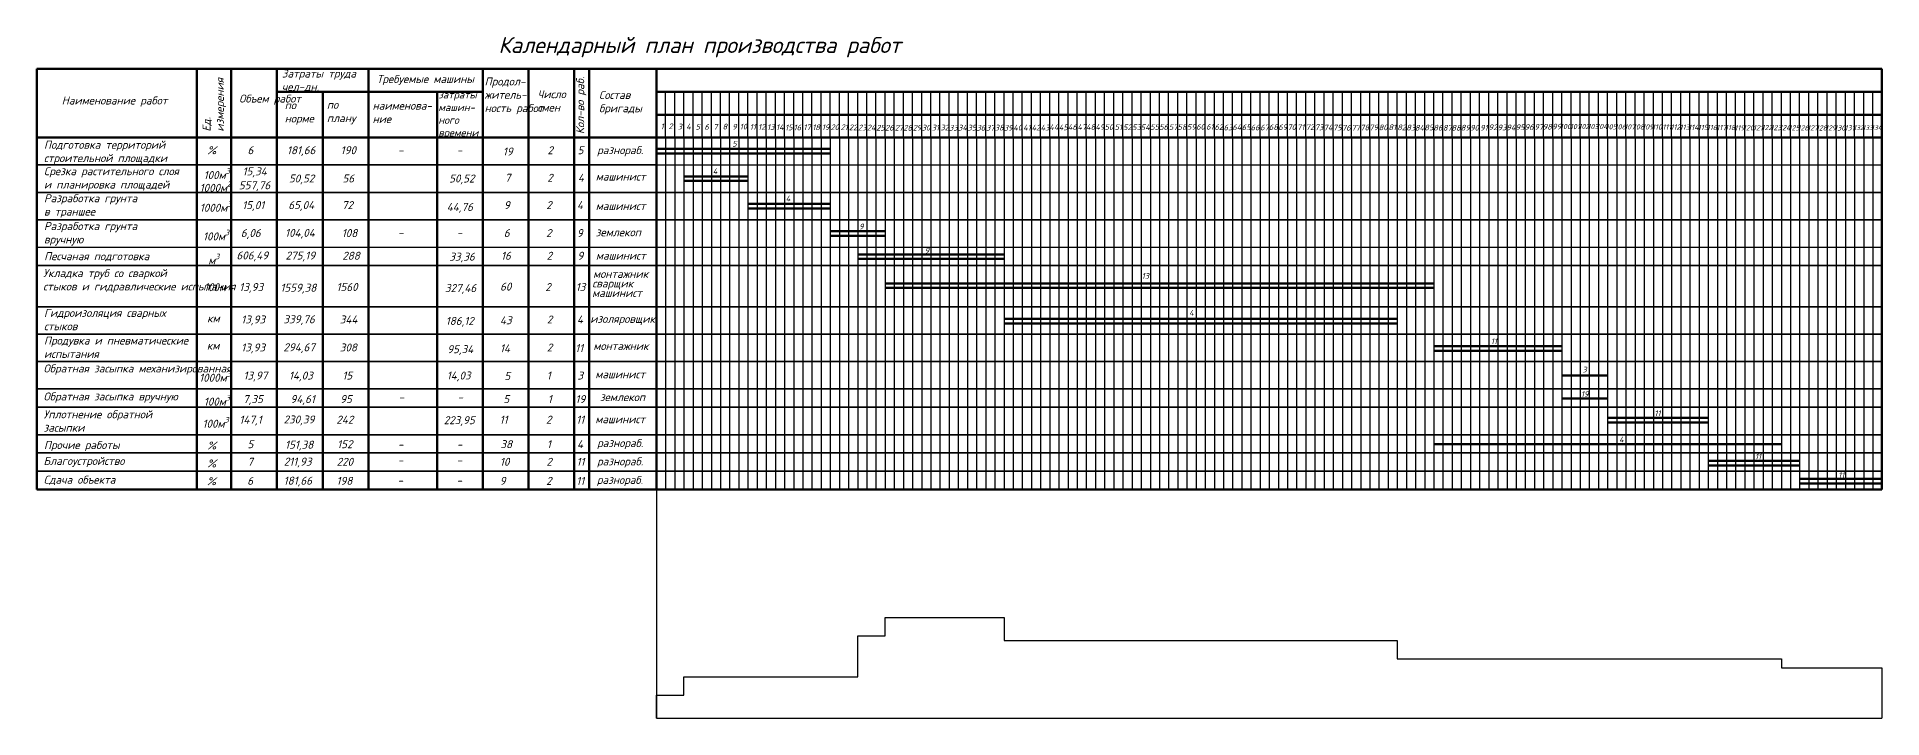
# Model space of a CAD drawing. Header units: millimetres. Extents: x -710977 to 10671, y -929782 to 89628.
# Drawn here: x -547 to 260, y 5656 to 5954 of the extents above; entities that cross this region are included whole.
import ezdxf

# ---------------------------------------------------------------- set-up
doc = ezdxf.new("R2010")
doc.units = ezdxf.units.MM
doc.header["$LTSCALE"] = 0.4
doc.layers.add('кварталыИнфо', color=7, linetype='Continuous')
doc.styles.add('iso', font='isocpeui.ttf', dxfattribs={"height": 3.5})
doc.styles.add('MtXpl_ISOCPEUR', font='isocpeui.ttf', dxfattribs={"height": 2.5})
doc.styles.add('текстовый', font='isocpeui.ttf', dxfattribs={"height": 5})

# ---------------------------------------------------------------- blocks, each defined once
blk = doc.blocks.new('*U101')
at = {"layer": 'кварталыИнфо', "ltscale": 0.12}
for p, q in [((4, 10), (0, 10)), ((4, 0), (4, 10))]:
    blk.add_line(p, q, dxfattribs=at)
blk = doc.blocks.new('*U102')
at = {"layer": 'кварталыИнфо', "color": 0, "linetype": 'ByBlock', "lineweight": -2, "transparency": 16777216}
for p in [(-275.91, 5909.53), (-271.91, 5909.53), (-267.91, 5909.53), (-263.91, 5909.53), (-259.91, 5909.53), (-255.91, 5909.53), (-251.91, 5909.53), (-247.91, 5909.53), (-243.91, 5909.53), (-239.91, 5909.53), (-235.91, 5909.53), (-231.91, 5909.53), (-227.91, 5909.53), (-223.91, 5909.53), (-219.91, 5909.53), (-215.91, 5909.53), (-211.91, 5909.53), (-207.91, 5909.53), (-203.91, 5909.53), (-199.91, 5909.53), (-195.91, 5909.53), (-191.91, 5909.53), (-187.91, 5909.53), (-183.91, 5909.53), (-179.91, 5909.53), (-175.91, 5909.53), (-171.91, 5909.53), (-167.91, 5909.53), (-163.91, 5909.53), (-159.91, 5909.53), (-155.91, 5909.53), (-151.91, 5909.53), (-147.91, 5909.53), (-143.91, 5909.53), (-139.91, 5909.53), (-135.91, 5909.53), (-131.91, 5909.53), (-127.91, 5909.53), (-123.91, 5909.53), (-119.91, 5909.53), (-115.91, 5909.53), (-111.91, 5909.53), (-107.91, 5909.53), (-103.91, 5909.53), (-99.91, 5909.53), (-95.91, 5909.53), (-91.91, 5909.53), (-87.91, 5909.53), (-83.91, 5909.53), (-79.91, 5909.53), (-75.91, 5909.53), (-71.91, 5909.53), (-67.91, 5909.53), (-63.91, 5909.53), (-59.91, 5909.53), (-55.91, 5909.53), (-51.91, 5909.53), (-47.91, 5909.53), (-43.91, 5909.53), (-39.91, 5909.53), (-35.91, 5909.53), (-31.91, 5909.53), (-27.91, 5909.53), (-23.91, 5909.53), (-19.91, 5909.53), (-15.91, 5909.53), (-11.91, 5909.53), (-7.91, 5909.53), (-3.91, 5909.53), (0.09, 5909.53), (4.09, 5909.53), (8.09, 5909.53), (12.09, 5909.53), (16.09, 5909.53), (20.09, 5909.53), (24.09, 5909.53), (28.09, 5909.53), (32.09, 5909.53), (36.09, 5909.53), (40.09, 5909.53), (44.09, 5909.53), (48.09, 5909.53), (52.09, 5909.53), (56.09, 5909.53), (60.09, 5909.53), (64.09, 5909.53), (68.09, 5909.53), (72.09, 5909.53), (76.09, 5909.53), (80.09, 5909.53), (84.09, 5909.53), (88.09, 5909.53), (92.09, 5909.53), (96.09, 5909.53), (100.09, 5909.53), (104.09, 5909.53), (108.09, 5909.53), (112.09, 5909.53), (116.09, 5909.53), (120.09, 5909.53), (124.09, 5909.53), (128.09, 5909.53), (132.09, 5909.53), (136.09, 5909.53), (140.09, 5909.53), (144.09, 5909.53), (148.09, 5909.53), (152.09, 5909.53), (156.09, 5909.53), (160.09, 5909.53), (164.09, 5909.53), (168.09, 5909.53), (172.09, 5909.53), (176.09, 5909.53), (180.09, 5909.53), (184.09, 5909.53), (188.09, 5909.53), (192.09, 5909.53), (196.09, 5909.53), (200.09, 5909.53), (204.09, 5909.53), (208.09, 5909.53), (212.09, 5909.53), (216.09, 5909.53), (220.09, 5909.53), (224.09, 5909.53), (228.09, 5909.53), (232.09, 5909.53), (236.09, 5909.53), (240.09, 5909.53)]:
    blk.add_blockref('*U101', p, dxfattribs=at)
blk = doc.blocks.new('*U93')
at = {"layer": 'кварталыИнфо', "ltscale": 0.12}
for p, q in [((4, 10), (0, 10)), ((4, 0), (4, 10))]:
    blk.add_line(p, q, dxfattribs=at)
blk = doc.blocks.new('*U94')
at = {"layer": 'кварталыИнфо', "color": 0, "linetype": 'ByBlock', "lineweight": -2, "transparency": 16777216}
for p in [(1150.61, 5818.35), (1154.61, 5818.35), (1158.61, 5818.35), (1162.61, 5818.35), (1166.61, 5818.35), (1170.61, 5818.35), (1174.61, 5818.35), (1178.61, 5818.35), (1182.61, 5818.35), (1186.61, 5818.35), (1190.61, 5818.35), (1194.61, 5818.35), (1198.61, 5818.35), (1202.61, 5818.35), (1206.61, 5818.35), (1210.61, 5818.35), (1214.61, 5818.35), (1218.61, 5818.35), (1222.61, 5818.35), (1226.61, 5818.35), (1230.61, 5818.35), (1234.61, 5818.35), (1238.61, 5818.35), (1242.61, 5818.35), (1246.61, 5818.35), (1250.61, 5818.35), (1254.61, 5818.35), (1258.61, 5818.35), (1262.61, 5818.35), (1266.61, 5818.35), (1270.61, 5818.35), (1274.61, 5818.35), (1278.61, 5818.35), (1282.61, 5818.35), (1286.61, 5818.35), (1290.61, 5818.35), (1294.61, 5818.35), (1298.61, 5818.35), (1302.61, 5818.35), (1306.61, 5818.35), (1310.61, 5818.35), (1314.61, 5818.35), (1318.61, 5818.35), (1322.61, 5818.35), (1326.61, 5818.35), (1330.61, 5818.35), (1334.61, 5818.35), (1338.61, 5818.35), (1342.61, 5818.35), (1346.61, 5818.35), (1350.61, 5818.35), (1354.61, 5818.35), (1358.61, 5818.35), (1362.61, 5818.35), (1366.61, 5818.35), (1370.61, 5818.35), (1374.61, 5818.35), (1378.61, 5818.35), (1382.61, 5818.35), (1386.61, 5818.35), (1390.61, 5818.35), (1394.61, 5818.35), (1398.61, 5818.35), (1402.61, 5818.35), (1406.61, 5818.35), (1410.61, 5818.35), (1414.61, 5818.35), (1418.61, 5818.35), (1422.61, 5818.35), (1426.61, 5818.35), (1430.61, 5818.35), (1434.61, 5818.35), (1438.61, 5818.35), (1442.61, 5818.35), (1446.61, 5818.35), (1450.61, 5818.35), (1454.61, 5818.35), (1458.61, 5818.35), (1462.61, 5818.35), (1466.61, 5818.35), (1470.61, 5818.35), (1474.61, 5818.35), (1478.61, 5818.35), (1482.61, 5818.35), (1486.61, 5818.35), (1490.61, 5818.35), (1494.61, 5818.35), (1498.61, 5818.35), (1502.61, 5818.35), (1506.61, 5818.35), (1510.61, 5818.35), (1514.61, 5818.35), (1518.61, 5818.35), (1522.61, 5818.35), (1526.61, 5818.35), (1530.61, 5818.35), (1534.61, 5818.35), (1538.61, 5818.35), (1542.61, 5818.35), (1546.61, 5818.35), (1550.61, 5818.35), (1554.61, 5818.35), (1558.61, 5818.35), (1562.61, 5818.35), (1566.61, 5818.35), (1570.61, 5818.35), (1574.61, 5818.35), (1578.61, 5818.35), (1582.61, 5818.35), (1586.61, 5818.35), (1590.61, 5818.35), (1594.61, 5818.35), (1598.61, 5818.35), (1602.61, 5818.35), (1606.61, 5818.35), (1610.61, 5818.35), (1614.61, 5818.35), (1618.61, 5818.35), (1622.61, 5818.35), (1626.61, 5818.35), (1630.61, 5818.35), (1634.61, 5818.35), (1638.61, 5818.35), (1642.61, 5818.35), (1646.61, 5818.35), (1650.61, 5818.35), (1654.61, 5818.35), (1658.61, 5818.35), (1662.61, 5818.35), (1666.61, 5818.35)]:
    blk.add_blockref('*U93', p, dxfattribs=at)
blk = doc.blocks.new('*U95')
at = {"layer": 'кварталыИнфо', "ltscale": 0.12}
blk.add_line((4, 0), (4, -154), dxfattribs=at)
blk = doc.blocks.new('*U96')
at = {"layer": 'кварталыИнфо', "color": 0, "linetype": 'ByBlock', "lineweight": -2, "transparency": 16777216}
for p in [(-275.91, 5909.53), (-271.91, 5909.53), (-267.91, 5909.53), (-263.91, 5909.53), (-259.91, 5909.53), (-255.91, 5909.53), (-251.91, 5909.53), (-247.91, 5909.53), (-243.91, 5909.53), (-239.91, 5909.53), (-235.91, 5909.53), (-231.91, 5909.53), (-227.91, 5909.53), (-223.91, 5909.53), (-219.91, 5909.53), (-215.91, 5909.53), (-211.91, 5909.53), (-207.91, 5909.53), (-203.91, 5909.53), (-199.91, 5909.53), (-195.91, 5909.53), (-191.91, 5909.53), (-187.91, 5909.53), (-183.91, 5909.53), (-179.91, 5909.53), (-175.91, 5909.53), (-171.91, 5909.53), (-167.91, 5909.53), (-163.91, 5909.53), (-159.91, 5909.53), (-155.91, 5909.53), (-151.91, 5909.53), (-147.91, 5909.53), (-143.91, 5909.53), (-139.91, 5909.53), (-135.91, 5909.53), (-131.91, 5909.53), (-127.91, 5909.53), (-123.91, 5909.53), (-119.91, 5909.53), (-115.91, 5909.53), (-111.91, 5909.53), (-107.91, 5909.53), (-103.91, 5909.53), (-99.91, 5909.53), (-95.91, 5909.53), (-91.91, 5909.53), (-87.91, 5909.53), (-83.91, 5909.53), (-79.91, 5909.53), (-75.91, 5909.53), (-71.91, 5909.53), (-67.91, 5909.53), (-63.91, 5909.53), (-59.91, 5909.53), (-55.91, 5909.53), (-51.91, 5909.53), (-47.91, 5909.53), (-43.91, 5909.53), (-39.91, 5909.53), (-35.91, 5909.53), (-31.91, 5909.53), (-27.91, 5909.53), (-23.91, 5909.53), (-19.91, 5909.53), (-15.91, 5909.53), (-11.91, 5909.53), (-7.91, 5909.53), (-3.91, 5909.53), (0.09, 5909.53), (4.09, 5909.53), (8.09, 5909.53), (12.09, 5909.53), (16.09, 5909.53), (20.09, 5909.53), (24.09, 5909.53), (28.09, 5909.53), (32.09, 5909.53), (36.09, 5909.53), (40.09, 5909.53), (44.09, 5909.53), (48.09, 5909.53), (52.09, 5909.53), (56.09, 5909.53), (60.09, 5909.53), (64.09, 5909.53), (68.09, 5909.53), (72.09, 5909.53), (76.09, 5909.53), (80.09, 5909.53), (84.09, 5909.53), (88.09, 5909.53), (92.09, 5909.53), (96.09, 5909.53), (100.09, 5909.53), (104.09, 5909.53), (108.09, 5909.53), (112.09, 5909.53), (116.09, 5909.53), (120.09, 5909.53), (124.09, 5909.53), (128.09, 5909.53), (132.09, 5909.53), (136.09, 5909.53), (140.09, 5909.53), (144.09, 5909.53), (148.09, 5909.53), (152.09, 5909.53), (156.09, 5909.53), (160.09, 5909.53), (164.09, 5909.53), (168.09, 5909.53), (172.09, 5909.53), (176.09, 5909.53), (180.09, 5909.53), (184.09, 5909.53), (188.09, 5909.53), (192.09, 5909.53), (196.09, 5909.53), (200.09, 5909.53), (204.09, 5909.53), (208.09, 5909.53), (212.09, 5909.53), (216.09, 5909.53), (220.09, 5909.53), (224.09, 5909.53), (228.09, 5909.53), (232.09, 5909.53), (236.09, 5909.53)]:
    blk.add_blockref('*U95', p, dxfattribs=at)
blk = doc.blocks.new('*U97')
at = {"layer": 'кварталыИнфо', "ltscale": 0.12}
for p, q in [((0, 0), (-4, 0)), ((-4, 0), (-4, -10)), ((-4, -10), (0, -10))]:
    blk.add_line(p, q, dxfattribs=at)
blk = doc.blocks.new('*U98')
at = {"layer": 'кварталыИнфо', "color": 0, "linetype": 'ByBlock', "lineweight": -2, "transparency": 16777216, "rotation": 180}
for p in [(1658.61, 5808.35), (1662.61, 5808.35), (1666.61, 5808.35), (1670.61, 5808.35)]:
    blk.add_blockref('*U97', p, dxfattribs=at)
blk = doc.blocks.new('*U99')
at = {"layer": 'кварталыИнфо', "ltscale": 0.12}
for p, q in [((0, 0), (-4, 0)), ((-4, 0), (-4, -10)), ((-4, -10), (0, -10))]:
    blk.add_line(p, q, dxfattribs=at)
blk = doc.blocks.new('*U100')
at = {"layer": 'кварталыИнфо', "color": 0, "linetype": 'ByBlock', "lineweight": -2, "transparency": 16777216, "rotation": 180}
for p in [(1658.61, 5808.35), (1662.61, 5808.35), (1666.61, 5808.35), (1670.61, 5808.35)]:
    blk.add_blockref('*U99', p, dxfattribs=at)

msp = doc.modelspace()

# ---------------------------------------------------------------- linework, layer by layer
at = {"lineweight": 50}
for p, q in [((-546.907, 5939.526), (260.093, 5939.526)), ((-546.907, 5755.526), (-546.907, 5939.526)), ((-476.907, 5755.526), (-476.907, 5939.526)), ((-461.907, 5755.526), (-461.907, 5939.526)), ((-441.907, 5755.526), (-441.907, 5939.526)), ((-401.907, 5755.526), (-401.907, 5939.526)), ((-351.907, 5755.526), (-351.907, 5939.526)), ((260.093, 5755.526), (260.093, 5939.526)), ((-476.907, 5927.526), (-476.907, 5755.526)), ((-461.907, 5927.526), (-461.907, 5755.526)), ((-401.907, 5929.526), (-441.907, 5929.526)), ((-441.907, 5927.526), (-441.907, 5755.526)), ((-441.907, 5755.526), (-441.907, 5927.526)), ((-421.907, 5929.526), (-421.907, 5755.526)), ((-401.907, 5929.526), (-401.907, 5755.526)), ((-351.907, 5929.526), (-401.907, 5929.526)), ((-401.907, 5929.526), (-371.907, 5929.526)), ((-371.907, 5929.526), (-371.907, 5755.526)), ((-351.907, 5929.526), (-351.907, 5755.526)), ((-331.907, 5927.526), (-331.907, 5755.526)), ((-331.907, 5755.526), (-331.907, 5927.526)), ((-275.907, 5929.526), (260.093, 5929.526)), ((-401.907, 5755.526), (-401.907, 5917.526)), ((-275.907, 5919.526), (260.093, 5919.526)), ((-275.907, 5909.526), (-546.907, 5909.526)), ((-546.907, 5909.526), (260.093, 5909.526)), ((260.093, 5755.526), (-546.907, 5755.526))]:
    msp.add_line(p, q, dxfattribs=at)
at = {"lineweight": 35}
for p, q in [((-441.907, 5929.526), (-441.907, 5939.526)), ((-401.907, 5939.526), (-401.907, 5929.526)), ((-401.907, 5929.526), (-401.907, 5939.526)), ((-351.907, 5939.526), (-351.907, 5929.526)), ((-441.907, 5929.526), (-421.907, 5929.526))]:
    msp.add_line(p, q, dxfattribs=at)
at = {"lineweight": 70}
for p, q in [((-275.907, 5904.526), (-199.907, 5904.526)), ((-275.907, 5902.526), (-199.907, 5902.526)), ((-263.907, 5892.526), (-235.907, 5892.526)), ((-263.907, 5890.526), (-235.907, 5890.526)), ((-235.907, 5880.526), (-199.907, 5880.526)), ((-235.907, 5878.526), (-199.907, 5878.526)), ((-199.907, 5868.526), (-175.907, 5868.526)), ((-199.907, 5866.526), (-175.907, 5866.526)), ((-187.907, 5858.405), (-123.907, 5858.405)), ((-187.907, 5856.405), (-123.907, 5856.405)), ((-175.907, 5845.714), (64.093, 5845.714)), ((-175.907, 5843.714), (64.093, 5843.714)), ((-123.907, 5830.218), (48.093, 5830.218)), ((-123.907, 5828.218), (48.093, 5828.218)), ((64.093, 5818.207), (120.093, 5818.207)), ((64.093, 5816.207), (120.093, 5816.207)), ((120.093, 5805.448), (140.093, 5805.448)), ((120.093, 5795.313), (140.093, 5795.313)), ((140.093, 5786.846), (184.093, 5786.846)), ((140.093, 5784.846), (184.093, 5784.846)), ((64.093, 5775.417), (216.093, 5775.417)), ((184.093, 5768.045), (224.093, 5768.045)), ((184.093, 5766.045), (224.093, 5766.045)), ((224.093, 5760.148), (260.093, 5760.148)), ((224.093, 5758.148), (260.093, 5758.148))]:
    msp.add_line(p, q, dxfattribs=at)
for p, q in [((-275.907, 5897.526), (-546.907, 5897.526)), ((-546.907, 5897.526), (260.093, 5897.526)), ((260.093, 5885.526), (-546.907, 5885.526)), ((-546.907, 5885.526), (260.093, 5885.526)), ((260.093, 5873.526), (-546.907, 5873.526)), ((-546.907, 5873.526), (260.093, 5873.526)), ((-546.907, 5861.526), (260.093, 5861.526)), ((260.093, 5853.526), (-546.907, 5853.526)), ((-546.907, 5853.526), (260.093, 5853.526)), ((260.093, 5835.526), (-546.907, 5835.526)), ((-546.907, 5835.526), (260.093, 5835.526)), ((260.093, 5823.526), (-546.907, 5823.526)), ((-546.907, 5823.526), (260.093, 5823.526)), ((260.093, 5811.526), (-546.907, 5811.526)), ((-546.907, 5811.526), (260.093, 5811.526)), ((260.093, 5799.526), (-546.907, 5799.526)), ((-546.907, 5799.526), (260.093, 5799.526)), ((260.093, 5791.526), (-546.907, 5791.526)), ((-546.907, 5791.526), (260.093, 5791.526)), ((260.093, 5779.526), (-546.907, 5779.526)), ((-546.907, 5779.526), (260.093, 5779.526)), ((260.093, 5771.526), (-546.907, 5771.526)), ((-546.907, 5771.526), (260.093, 5771.526)), ((260.093, 5763.526), (-546.907, 5763.526)), ((-546.907, 5763.526), (260.093, 5763.526))]:
    msp.add_line(p, q)
at = {"lineweight": 50}
msp.add_lwpolyline([(-331.907, 5939.526), (-311.907, 5939.526), (-311.907, 5909.526), (-331.907, 5909.526)], close=True, dxfattribs=at)
for points in [[(-305.407, 5755.526), (-305.407, 5939.526), (-311.907, 5939.526), (-311.907, 5755.526)], [(-275.907, 5755.526), (-275.907, 5939.526), (-305.407, 5939.526), (-305.407, 5755.526)]]:
    msp.add_lwpolyline(points, dxfattribs=at)
at = {"layer": 'кварталыИнфо', "ltscale": 0.12}
for p, q in [((-275.907, 5919.526), (-275.907, 5929.526)), ((-275.907, 5909.526), (-275.907, 5919.526)), ((-275.907, 5909.526), (260.093, 5909.526)), ((244.093, 5909.526), (244.093, 5755.526)), ((248.093, 5909.526), (248.093, 5755.526)), ((252.093, 5909.526), (252.093, 5755.526)), ((256.093, 5909.526), (256.093, 5755.526)), ((-476.907, 5861.526), (-476.907, 5853.526)), ((-476.907, 5853.526), (-476.907, 5835.526)), ((-476.907, 5799.526), (-476.907, 5791.526)), ((-476.907, 5799.526), (-476.907, 5791.526)), ((-476.907, 5779.526), (-476.907, 5771.526)), ((-476.907, 5771.526), (-476.907, 5763.526)), ((-476.907, 5763.526), (-476.907, 5755.526)), ((-275.907, 5755.526), (-275.907, 5655.526)), ((-175.907, 5691.526), (-175.907, 5699.526)), ((-175.907, 5699.526), (-123.907, 5699.526)), ((-123.907, 5699.526), (-123.907, 5689.526)), ((-187.907, 5673.526), (-187.907, 5691.526)), ((-187.907, 5691.526), (-175.907, 5691.526)), ((-123.907, 5689.526), (48.093, 5689.526)), ((48.093, 5689.526), (48.093, 5681.526)), ((48.093, 5681.526), (216.093, 5681.526)), ((216.093, 5681.526), (216.093, 5677.526)), ((216.093, 5677.526), (260.093, 5677.526)), ((260.093, 5677.526), (260.093, 5655.526)), ((-275.907, 5655.526), (-275.907, 5665.526)), ((-275.907, 5665.526), (-263.907, 5665.526)), ((-263.907, 5665.526), (-263.907, 5673.526)), ((-263.907, 5673.526), (-187.907, 5673.526)), ((-275.907, 5655.526), (260.093, 5655.526))]:
    msp.add_line(p, q, dxfattribs=at)

# ---------------------------------------------------------------- block references
at = {"layer": 'кварталыИнфо'}
for name, p in [('*U94', (-1426.52, 101.176)), ('*U100', (-1414.52, 111.176)), ('*U102', (0, 0)), ('*U98', (-1414.52, 101.176)), ('*U96', (0, 0))]:
    msp.add_blockref(name, p, dxfattribs=at)

# ---------------------------------------------------------------- texts
at = {"lineweight": 35, "style": 'MtXpl_ISOCPEUR'}
for s, p in [('%%%', (-472.355, 5902.234)), ('6', (-454.807, 5902.234)), ('181,66', (-437.541, 5902.234)), ('190', (-414.078, 5902.234)), ('-', (-389.031, 5902.234)), ('-', (-363.272, 5902.234)), ('19', (-343.121, 5901.668)), ('2', (-323.581, 5902.234)), ('5', (-310.42, 5902.234)), ('15,34', (-456.978, 5892.982)), ('50,52', (-436.693, 5889.874)), ('56', (-413.257, 5889.874)), ('50,52', (-366.61, 5889.865)), ('7', (-342.207, 5890.177)), ('2', (-323.718, 5890.177)), ('4', (-310.279, 5890.177)), ('557,76', (-458.59, 5886.898)), ('15,01', (-457.106, 5878.22)), ('65,04', (-436.964, 5878.22)), ('72', (-413.528, 5878.22)), ('44,76', (-367.664, 5877.418)), ('9', (-342.646, 5878.22)), ('2', (-324.157, 5878.22)), ('4', (-310.718, 5878.22)), ('6,06', (-457.713, 5865.992)), ('104,04', (-438.378, 5866.078)), ('108', (-413.57, 5865.992)), ('-', (-389.031, 5866.205)), ('-', (-363.272, 5866.205)), ('6', (-342.689, 5865.992)), ('2', (-324.2, 5865.992)), ('9', (-310.76, 5865.992)), ('606,49', (-459.629, 5856.2)), ('275,19', (-438.146, 5856.151)), ('288', (-413.338, 5856.066)), ('16', (-343.925, 5856.066)), ('2', (-323.967, 5856.066)), ('9', (-310.527, 5856.066)), ('33,36', (-366.528, 5855.675)), ('13,93', (-458.412, 5842.374)), ('1559,38', (-440.413, 5842.076)), ('1560', (-415.879, 5842.374)), ('327,46', (-368.452, 5841.947)), ('60', (-344.331, 5842.563)), ('2', (-324.559, 5842.374)), ('13', (-311.251, 5842.374)), ('13,93', (-457.56, 5828.185)), ('339,76', (-439.087, 5828.271)), ('344', (-414.444, 5828.185)), ('186,12', (-368.107, 5827.55)), ('43', (-344.371, 5827.84)), ('2', (-323.875, 5828.185)), ('4', (-310.71, 5828.185)), ('13,93', (-457.562, 5815.932)), ('294,67', (-439.089, 5816.017)), ('308', (-414.445, 5815.932)), ('14', (-344.373, 5815.587)), ('2', (-323.877, 5815.932)), ('11', (-311.471, 5815.676)), ('95,34', (-367.471, 5815.185)), ('13,97', (-456.55, 5803.651)), ('14,03', (-436.674, 5803.651)), ('15', (-413.299, 5803.651)), ('14,03', (-367.673, 5803.663)), ('5', (-342.455, 5803.443)), ('1', (-323.929, 5803.651)), ('3', (-310.489, 5803.651)), ('7,35', (-456.737, 5793.354)), ('94,61', (-436.031, 5793.354)), ('95', (-414.301, 5793.354)), ('-', (-388.662, 5794.24)), ('-', (-362.903, 5794.24)), ('5', (-342.897, 5793.354)), ('1', (-323.459, 5793.354)), ('19', (-311.403, 5793.34)), ('147,1', (-458.369, 5784.339)), ('230,39', (-439.035, 5784.425)), ('242', (-415.934, 5784.339)), ('223,95', (-368.968, 5784.128)), ('11', (-344.529, 5784.339)), ('2', (-324.213, 5784.339)), ('11', (-311.034, 5784.339)), ('%%%', (-472.352, 5773.047)), ('5', (-454.804, 5773.622)), ('151,38', (-438.375, 5773.406)), ('152', (-415.576, 5773.622)), ('-', (-389.028, 5773.544)), ('-', (-363.269, 5773.544)), ('38', (-344.171, 5773.622)), ('1', (-323.855, 5773.622)), ('4', (-310.676, 5773.622)), ('%%%', (-472.393, 5765.201)), ('7', (-454.844, 5765.906)), ('211,93', (-438.918, 5765.992)), ('220', (-415.817, 5765.906)), ('-', (-389.069, 5766.668)), ('-', (-363.309, 5766.668)), ('10', (-344.412, 5765.906)), ('2', (-324.096, 5765.906)), ('11', (-310.917, 5765.906)), ('%%%', (-472.475, 5757.427)), ('6', (-454.926, 5757.575)), ('181,66', (-439, 5757.661)), ('198', (-415.899, 5757.575)), ('-', (-389.151, 5757.799)), ('-', (-363.391, 5757.799)), ('9', (-344.494, 5757.575)), ('2', (-324.178, 5757.575)), ('11', (-310.999, 5757.575))]:
    msp.add_text(s, height=3.5, dxfattribs=at).set_placement(p)
at = {"attachment_point": 1, "style": 'iso'}
for s, width, gutter_width, heights, insert, char_height in [('Календарный план производства работ', 208.47212, 5, [5.937], (-345.048, 5953.525), 7), ('Затраты труда чел-дн.', 36.18275, 17.5, [0], (-439.784, 5939.287), 3.5), ('Требуемые машины', 44.33993, 17.5, [0], (-398.253, 5936.907), 3.5), ('Продол-\\Pжитель-\\Pность работ', 28.12751, 17.5, [0], (-351.079, 5935.837), 3.5), ('Наименование работ', 49.68066, 17.5, [0], (-536.057, 5927.488), 3.5), ('Объем работ', 28.12751, 17.5, [0], (-458.465, 5928.333), 3.5), ('по\\Pнорме', 28.12751, 17.5, [0], (-438.528, 5925.451), 3.5), ('по\\Pплану', 28.12751, 17.5, [0], (-420.082, 5925.622), 3.5), ('наименова-\\Pние', 31.90312, 17.5, [0], (-400.092, 5925.234), 3.5), ('затраты машин-\\Pного времени', 26.72113, 16.625, [0], (-371.34, 5929.943), 3.325), ('Число \\Pсмен', 28.12751, 17.5, [0], (-327.938, 5930.244), 3.5), ('Состав бригады', 28.12751, 17.5, [0], (-301.044, 5929.916), 3.5)]:
    msp.add_mtext_dynamic_manual_height_columns(s, width=width, gutter_width=gutter_width, heights=heights, dxfattribs=dict(at, insert=insert, char_height=char_height))
at = {"char_height": 3.5, "attachment_point": 1, "rotation": 90, "style": 'iso'}
for s, insert in [('Ед. измерения', (-474.464, 5912.107)), ('Кол-во раб.', (-311.023, 5911.032))]:
    msp.add_mtext_dynamic_manual_height_columns(s, width=28.12751, gutter_width=17.5, heights=[0], dxfattribs=dict(at, insert=insert))
at = {"char_height": 3.5, "attachment_point": 1}
for s, insert in [('{\\fISOCPEUR|b0|i1|c204|p34;Подготовка территорий строительной площадки}', (-543.82, 5908.131)), ('{\\fISOCPEUR|b0|i1|c204|p34;разнораб.}', (-301.882, 5905.78)), ('{\\fISOCPEUR|b0|i1|c204|p34;Срезка растительного слоя\\Pи планировка площадей}', (-543.82, 5896.557)), ('\\A1;{\\fISOCPEUR|b0|i1|c204|p34;100м\\H0.7x;\\S3^ ;}', (-473.987, 5896.047)), ('{\\fISOCPEUR|b0|i1|c204|p34;машинист}', (-302.483, 5894.211)), ('{\\fISOCPEUR|b0|i1|c204|p34;Разработка грунта \\Pв траншее}', (-543.82, 5884.716)), ('\\A1;{\\fISOCPEUR|b0|i1|c204|p34;1000м\\H0.7x;\\S2^ ;}', (-475.746, 5890.486)), ('\\A1;{\\fISOCPEUR|b0|i1|c204|p34;1000м\\H0.7x;\\S3^ ;}', (-475.688, 5881.756)), ('{\\fISOCPEUR|b0|i1|c204|p34;машинист}', (-302.483, 5881.334)), ('{\\fISOCPEUR|b0|i1|c204|p34;Разработка грунта \\Pвручную}', (-543.82, 5872.556)), ('\\A1;{\\fISOCPEUR|b0|i1|c204|p34;100м\\H0.7x;\\S3^ ;}', (-474.278, 5869.224)), ('{\\fISOCPEUR|b0|i1|c204|p34;землекоп}', (-302.483, 5869.83)), ('{\\fISOCPEUR|b0|i1|c204|p34;Песчаная подготовка}', (-543.739, 5859.368)), ('{\\fISOCPEUR|b0|i1|c204|p34;Укладка труб со сваркой \\Pстыков\\fISOCPEUR|b0|i1|c0|p34; \\fISOCPEUR|b0|i1|c204|p34;и гидравлические испытания}', (-544.17, 5851.974)), ('\\A1;{\\fISOCPEUR|b0|i1|c204|p34;м\\H0.7x;\\S3^ ;}', (-471.971, 5858.735)), ('{\\fISOCPEUR|b0|i1|c204|p34;машинист}', (-302.402, 5859.616)), ('\\A1;{\\fISOCPEUR|b0|i1|c204|p34;100м}', (-473.819, 5845.812)), ('{\\fISOCPEUR|b0|i1|c204|p34;сварщик}', (-303.99, 5847.464)), ('{\\fISOCPEUR|b0|i1|c204|p34;монтажник}', (-303.644, 5851.62)), ('{\\fISOCPEUR|b0|i1|c204|p34;машинист}', (-304.071, 5843.27)), ('{\\fISOCPEUR|b0|i1|c204|p34;Гидроизоляция сварных \\Pстыков}', (-543.82, 5834.561)), ('\\A1;{\\fISOCPEUR|b0|i1|c204|p34;км}', (-472.456, 5832.181)), ('{\\fISOCPEUR|b0|i1|c204|p34;изоляровщик}', (-304.904, 5831.952)), ('{\\fISOCPEUR|b0|i1|c204|p34;Продувка и пневматические испытания}', (-543.82, 5822.453)), ('\\A1;{\\fISOCPEUR|b0|i1|c204|p34;км}', (-472.569, 5820.262)), ('{\\fISOCPEUR|b0|i1|c204|p34;монтажник}', (-303.512, 5820.085)), ('{\\fISOCPEUR|b0|i1|c204|p34;Обратная засыпка механизированная}', (-544.022, 5810.258)), ('\\A1;{\\fISOCPEUR|b0|i1|c204|p34;1000м\\H0.7x;\\S3^ ;}', (-475.948, 5807.394)), ('{\\fISOCPEUR|b0|i1|c204|p34;машинист}', (-302.685, 5807.694)), ('{\\fISOCPEUR|b0|i1|c204|p34;Обратная засыпка вручную}', (-544.022, 5798.009)), ('\\A1;{\\fISOCPEUR|b0|i1|c204|p34;100м\\H0.7x;\\S3^ ;}', (-473.908, 5796.928)), ('{\\fISOCPEUR|b0|i1|c204|p34;землекоп}', (-300.662, 5797.724)), ('{\\fISOCPEUR|b0|i1|c204|p34;Уплотнение обратной \\Pзасыпки}', (-544.022, 5790.188)), ('\\A1;{\\fISOCPEUR|b0|i1|c204|p34;100м\\H0.7x;\\S3^ ;}', (-474.48, 5787.274)), ('{\\fISOCPEUR|b0|i1|c204|p34;машинист}', (-302.685, 5788.042)), ('{\\fISOCPEUR|b0|i1|c204|p34;Прочие работы}', (-543.817, 5776.766)), ('{\\fISOCPEUR|b0|i1|c204|p34;разнораб.}', (-301.878, 5777.64)), ('{\\fISOCPEUR|b0|i1|c204|p34;Благоустройство}', (-544.022, 5769.792)), ('{\\fISOCPEUR|b0|i1|c204|p34;разнораб.}', (-301.919, 5769.599)), ('{\\fISOCPEUR|b0|i1|c204|p34;Сдача объекта}', (-543.939, 5761.592)), ('{\\fISOCPEUR|b0|i1|c204|p34;разнораб.}', (-302.001, 5761.489))]:
    msp.add_mtext_dynamic_manual_height_columns(s, width=80.98606, gutter_width=12.5, heights=[0], dxfattribs=dict(at, insert=insert))
at = {"layer": 'кварталыИнфо', "ltscale": 0.12, "attachment_point": 3, "style": 'текстовый'}
for s, insert, char_height, width in [('2', (-268.859, 5915.71), 2.5, 5), ('{\\fISOCPEUR|b0|i1|c204|p34;1', (-272.768, 5915.65), 2.5, 5), ('{\\fISOCPEUR|b0|i1|c204|p34;3', (-264.767, 5915.59), 2.5, 5), ('4', (-260.916, 5915.59), 2.5, 5), ('{\\fISOCPEUR|b0|i1|c204|p34;5', (-256.824, 5915.53), 2.5, 5), ('6', (-253.035, 5915.41), 2.5, 5), ('{\\fISOCPEUR|b0|i1|c204|p34;7', (-249.184, 5915.47), 2.5, 5), ('8', (-244.974, 5915.59), 2.5, 5), ('{\\fISOCPEUR|b0|i1|c204|p34;5', (-240.857, 5908.046), 2.5, 5), ('{\\fISOCPEUR|b0|i1|c204|p34;9', (-240.839, 5915.514), 2.5, 5), ('10', (-236.342, 5915.562), 2.5, 5), ('{\\fISOCPEUR|b0|i1|c204|p34;11', (-232.447, 5915.432), 2.5, 5), ('12', (-228.346, 5915.408), 2.5, 5), ('{\\fISOCPEUR|b0|i1|c204|p34;13', (-224.363, 5915.337), 2.5, 5), ('14', (-220.323, 5915.266), 2.5, 5), ('{\\fISOCPEUR|b0|i1|c204|p34;15', (-216.411, 5915.195), 2.5, 5), ('16', (-212.666, 5915.195), 2.5, 5), ('{\\fISOCPEUR|b0|i1|c204|p34;17', (-208.486, 5915.266), 2.5, 5), ('18', (-204.431, 5915.266), 2.5, 5), ('{\\fISOCPEUR|b0|i1|c204|p34;19', (-200.312, 5915.274), 2.5, 5), ('20', (-196.15, 5915.274), 2.5, 5), ('{\\fISOCPEUR|b0|i1|c204|p34;21', (-192.239, 5915.286), 2.5, 5), ('22', (-188.114, 5915.245), 2.5, 5), ('{\\fISOCPEUR|b0|i1|c204|p34;23', (-184.092, 5915.165), 2.5, 5), ('24', (-180.102, 5915.152), 2.5, 5), ('{\\fISOCPEUR|b0|i1|c204|p34;25', (-176.051, 5915.079), 2.5, 5), ('26', (-172.207, 5915.085), 2.5, 5), ('{\\fISOCPEUR|b0|i1|c204|p34;27', (-168.025, 5915.091), 2.5, 5), ('28', (-164.108, 5915.055), 2.5, 5), ('{\\fISOCPEUR|b0|i1|c204|p34;29', (-160.079, 5915.094), 2.5, 5), ('30', (-156.167, 5915.094), 2.5, 5), ('{\\fISOCPEUR|b0|i1|c204|p34;31', (-152.332, 5915.132), 2.5, 5), ('32', (-148.035, 5915.167), 2.5, 5), ('{\\fISOCPEUR|b0|i1|c204|p34;33', (-144.209, 5915.074), 2.5, 5), ('34', (-140.131, 5915.099), 2.5, 5), ('{\\fISOCPEUR|b0|i1|c204|p34;35', (-136.051, 5915.099), 2.5, 5), ('36', (-132.145, 5915.074), 2.5, 5), ('{\\fISOCPEUR|b0|i1|c204|p34;37', (-128.065, 5915.074), 2.5, 5), ('38', (-124.054, 5915.123), 2.5, 5), ('{\\fISOCPEUR|b0|i1|c204|p34;39', (-120.147, 5915.049), 2.5, 5), ('40', (-116.064, 5915.123), 2.5, 5), ('{\\fISOCPEUR|b0|i1|c204|p34;41', (-112.202, 5915.161), 2.5, 5), ('42', (-108.032, 5915.156), 2.5, 5), ('{\\fISOCPEUR|b0|i1|c204|p34;43', (-104.031, 5915.156), 2.5, 5), ('44', (-100.105, 5915.342), 2.5, 5), ('{\\fISOCPEUR|b0|i1|c204|p34;45', (-96.021, 5915.248), 2.5, 5), ('46', (-92.063, 5915.403), 2.5, 5), ('{\\fISOCPEUR|b0|i1|c204|p34;47', (-87.971, 5915.394), 2.5, 5), ('48', (-84.045, 5915.413), 2.5, 5), ('{\\fISOCPEUR|b0|i1|c204|p34;49', (-79.993, 5915.421), 2.5, 5), ('50', (-76.19, 5915.375), 2.5, 5), ('{\\fISOCPEUR|b0|i1|c204|p34;51', (-72.277, 5915.343), 2.5, 5), ('52', (-68.086, 5915.311), 2.5, 5), ('{\\fISOCPEUR|b0|i1|c204|p34;53', (-64.092, 5915.311), 2.5, 5), ('54', (-60.175, 5915.279), 2.5, 5), ('{\\fISOCPEUR|b0|i1|c204|p34;55', (-56.124, 5915.359), 2.5, 5), ('56', (-52.198, 5915.387), 2.5, 5), ('{\\fISOCPEUR|b0|i1|c204|p34;57', (-48.02, 5915.346), 2.5, 5), ('58', (-44.087, 5915.387), 2.5, 5), ('{\\fISOCPEUR|b0|i1|c204|p34;59', (-40.032, 5915.429), 2.5, 5), ('60', (-36.099, 5915.47), 2.5, 5), ('{\\fISOCPEUR|b0|i1|c204|p34;61', (-32.238, 5915.494), 2.5, 5), ('62', (-28.103, 5915.375), 2.5, 5), ('{\\fISOCPEUR|b0|i1|c204|p34;63', (-24.061, 5915.208), 2.5, 5), ('64', (-20.142, 5915.292), 2.5, 5), ('{\\fISOCPEUR|b0|i1|c204|p34;65', (-16.057, 5915.292), 2.5, 5), ('66', (-12.181, 5915.208), 2.5, 5), ('{\\fISOCPEUR|b0|i1|c204|p34;67', (-8.085, 5915.208), 2.5, 5), ('68', (-4.125, 5915.333), 2.5, 5), ('{\\fISOCPEUR|b0|i1|c204|p34;69', (-0.078, 5915.333), 2.5, 5), ('70', (3.718, 5915.291), 2.5, 5), ('{\\fISOCPEUR|b0|i1|c204|p34;71', (7.427, 5915.374), 2.5, 5), ('72', (11.72, 5915.374), 2.5, 5), ('{\\fISOCPEUR|b0|i1|c204|p34;73', (15.722, 5915.249), 2.5, 5), ('74', (19.738, 5915.187), 2.5, 5), ('{\\fISOCPEUR|b0|i1|c204|p34;75', (23.741, 5915.15), 2.5, 5), ('76', (27.672, 5915.066), 2.5, 5), ('{\\fISOCPEUR|b0|i1|c204|p34;77', (31.769, 5915.066), 2.5, 5), ('78', (35.783, 5915.192), 2.5, 5), ('{\\fISOCPEUR|b0|i1|c204|p34;79', (39.671, 5915.234), 2.5, 5), ('80', (43.823, 5915.233), 2.5, 5), ('{\\fISOCPEUR|b0|i1|c204|p34;81', (47.586, 5915.274), 2.5, 5), ('82', (51.9, 5915.241), 2.5, 5), ('{\\fISOCPEUR|b0|i1|c204|p34;83', (55.935, 5915.149), 2.5, 5), ('84', (59.798, 5915.065), 2.5, 5), ('{\\fISOCPEUR|b0|i1|c204|p34;85', (63.869, 5915.191), 2.5, 5), ('86', (67.816, 5915.107), 2.5, 5), ('{\\fISOCPEUR|b0|i1|c204|p34;87', (71.942, 5915.064), 2.5, 5), ('88', (75.806, 5915.064), 2.5, 5), ('{\\fISOCPEUR|b0|i1|c204|p34;89', (79.837, 5915.106), 2.5, 5), ('90', (83.741, 5915.064), 2.5, 5), ('{\\fISOCPEUR|b0|i1|c204|p34;91', (87.612, 5915.064), 2.5, 5), ('92', (91.811, 5915.274), 2.5, 5), ('{\\fISOCPEUR|b0|i1|c204|p34;93', (95.8, 5915.19), 2.5, 5), ('94', (99.795, 5915.19), 2.5, 5), ('{\\fISOCPEUR|b0|i1|c204|p34;95', (103.732, 5915.267), 2.5, 5), ('96', (107.706, 5915.401), 2.5, 5), ('{\\fISOCPEUR|b0|i1|c204|p34;97', (111.883, 5915.469), 2.5, 5), ('98', (115.68, 5915.517), 2.5, 5), ('{\\fISOCPEUR|b0|i1|c204|p34;99', (119.78, 5915.561), 2.5, 5), ('100', (124.042, 5915.5), 2.3, 4.6), ('{\\fISOCPEUR|b0|i1|c204|p34;101', (127.94, 5915.487), 2.3, 4.6), ('102', (132.004, 5915.458), 2.185, 4.37), ('{\\fISOCPEUR|b0|i1|c204|p34;103', (135.978, 5915.419), 2.185, 4.37), ('104', (140.084, 5915.509), 2.3, 4.6), ('{\\fISOCPEUR|b0|i1|c204|p34;105', (144.064, 5915.368), 2.254, 4.508), ('106', (148.069, 5915.376), 2.3, 4.6), ('{\\fISOCPEUR|b0|i1|c204|p34;107', (152.105, 5915.326), 2.231, 4.462), ('108', (156.118, 5915.339), 2.3, 4.6), ('{\\fISOCPEUR|b0|i1|c204|p34;109', (160.149, 5915.366), 2.3, 4.6), ('110', (163.851, 5915.319), 2.3, 4.6), ('{\\fISOCPEUR|b0|i1|c204|p34;111', (167.898, 5915.308), 2.3, 4.6), ('112', (171.942, 5915.277), 2.3, 4.6), ('{\\fISOCPEUR|b0|i1|c204|p34;113', (175.95, 5915.206), 2.3, 4.6), ('114', (179.854, 5915.123), 2.3, 4.6), ('{\\fISOCPEUR|b0|i1|c204|p34;115', (183.993, 5915.101), 2.3, 4.6), ('116', (187.905, 5915.089), 2.3, 4.6), ('{\\fISOCPEUR|b0|i1|c204|p34;117', (191.986, 5915.045), 2.3, 4.6), ('118', (195.91, 5915.063), 2.3, 4.6), ('{\\fISOCPEUR|b0|i1|c204|p34;119', (200.002, 5914.937), 2.3, 4.6), ('120', (204.062, 5914.951), 2.3, 4.6), ('{\\fISOCPEUR|b0|i1|c204|p34;121', (207.982, 5914.953), 2.3, 4.6), ('122', (212.07, 5915.007), 2.208, 4.416), ('{\\fISOCPEUR|b0|i1|c204|p34;123', (216.042, 5914.937), 2.208, 4.416), ('124', (220.073, 5914.987), 2.3, 4.6), ('{\\fISOCPEUR|b0|i1|c204|p34;125', (224.031, 5914.882), 2.231, 4.462), ('126', (228.068, 5914.939), 2.3, 4.6), ('{\\fISOCPEUR|b0|i1|c204|p34;127', (232.078, 5914.883), 2.208, 4.416), ('128', (236.06, 5914.844), 2.231, 4.462), ('{\\fISOCPEUR|b0|i1|c204|p34;129', (240.024, 5914.842), 2.208, 4.416), ('130', (244.074, 5914.89), 2.3, 4.6), ('13{\\fISOCPEUR|b0|i1|c204|p34;1}', (248.073, 5914.953), 2.3, 4.6), ('13{\\fISOCPEUR|b0|i1|c204|p34;2}', (252.051, 5914.932), 2.11161, 4.22322), ('13{\\fISOCPEUR|b0|i1|c204|p34;3}', (256.064, 5914.902), 2.10736, 4.21472), ('13{\\fISOCPEUR|b0|i1|c204|p34;4}', (260.051, 5914.939), 2.14372, 4.28743), ('4', (-249.3, 5896.02), 2.5, 5), ('4', (-217.387, 5884.072), 2.5, 5), ('{\\fISOCPEUR|b0|i1|c204|p34;9', (-185.344, 5871.871), 2.5, 5), ('{\\fISOCPEUR|b0|i1|c204|p34;9', (-156.678, 5861.292), 2.5, 5), ('{\\fISOCPEUR|b0|i1|c204|p34;13', (-60.489, 5850.239), 2.5, 5), ('4', (-40.95, 5834.142), 2.5, 5), ('{\\fISOCPEUR|b0|i1|c204|p34;11', (91.673, 5821.633), 2.5, 5), ('{\\fISOCPEUR|b0|i1|c204|p34;3', (130.938, 5809.274), 2.5, 5), ('{\\fISOCPEUR|b0|i1|c204|p34;19}', (131.728, 5798.533), 2.5, 5), ('{\\fISOCPEUR|b0|i1|c204|p34;11', (163.228, 5790.141), 2.5, 5), ('{\\fISOCPEUR|b0|i1|c204|p34;4}', (147.126, 5778.677), 2.5, 5), ('{\\fISOCPEUR|b0|i1|c204|p34;11', (207.197, 5771.21), 2.5, 5), ('{\\fISOCPEUR|b0|i1|c204|p34;11', (243.607, 5763.124), 2.5, 5)]:
    msp.add_mtext(s, dxfattribs=dict(at, insert=insert, char_height=char_height, width=width))

doc.saveas('drawing.dxf')
